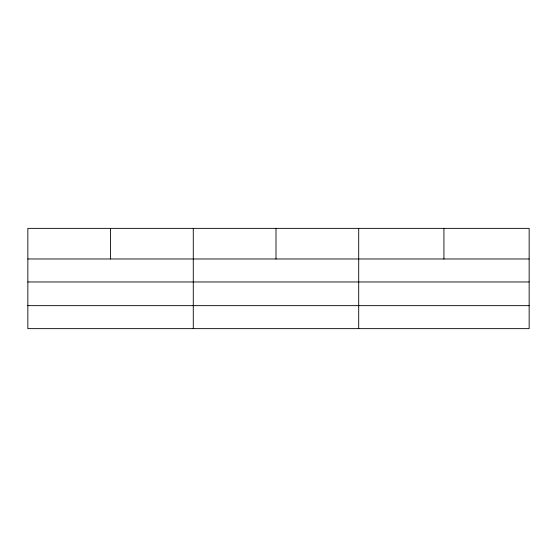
<?xml version="1.0" encoding="UTF-8"?>
<svg xmlns="http://www.w3.org/2000/svg" width="557" height="557" viewBox="0 0 557 557"><rect width="100%" height="100%" fill="white"/><g stroke="black" fill="none" stroke-linecap="round" stroke-linejoin="round"><path stroke-width="0.84" d="M529.15 281.967L529.15 228.363L27.85 228.363L27.85 328.637L529.15 328.637L529.15 281.967L27.85 281.967M27.85 258.977L529.15 258.977M27.85 305.647L529.15 305.647M443.929 228.363L443.929 258.977M358.708 228.363L358.708 328.637M275.993 228.363L275.993 258.977M193.279 228.363L193.279 328.637M110.565 228.363L110.565 258.977"/></g></svg>
